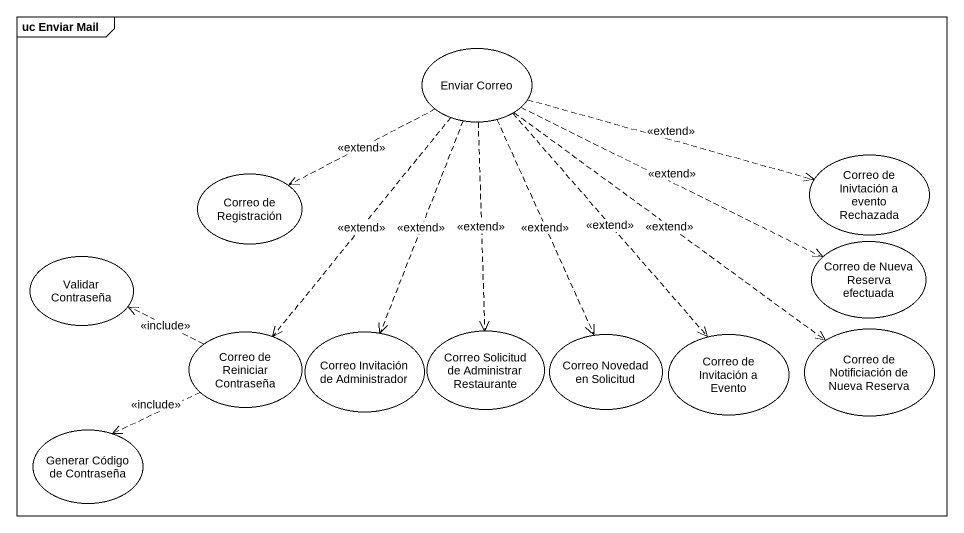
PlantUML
@startuml
mainframe uc Enviar Mail
usecase "Enviar Correo" as Enviar_Correo
usecase "Correo de Registración" as Correo_de_Registración
usecase "Correo de Inivtación a evento Rechazada" as Correo_de_Inivtación_a
usecase "Validar Contraseña" as Validar_Contraseña
usecase "Correo de Nueva Reserva efectuada" as Correo_de_Nueva_Reserva
usecase "Correo de Reiniciar Contraseña" as Correo_de_Reiniciar
usecase "Correo Invitación de Administrador" as Correo_Invitación_de
usecase "Correo Solicitud de Administrar Restaurante" as Correo_Solicitud_de
usecase "Correo de Notificiación de Nueva Reserva" as Correo_de_Notificiación_de
usecase "Correo Novedad en Solicitud" as Correo_Novedad_en_Solicitud
usecase "Correo de Invitación a Evento" as Correo_de_Invitación_a
usecase "Generar Código de Contraseña" as Generar_Código_de_Contraseña
Enviar_Correo .left.> Correo_de_Registración : <<extend>>
Enviar_Correo .right.> Correo_de_Inivtación_a : <<extend>>
Enviar_Correo .right.> Correo_de_Nueva_Reserva : <<extend>>
Enviar_Correo ..> Correo_de_Reiniciar : <<extend>>
Enviar_Correo ..> Correo_Invitación_de : <<extend>>
Enviar_Correo ..> Correo_Solicitud_de : <<extend>>
Enviar_Correo ..> Correo_de_Notificiación_de : <<extend>>
Enviar_Correo ..> Correo_Novedad_en_Solicitud : <<extend>>
Enviar_Correo ..> Correo_de_Invitación_a : <<extend>>
Correo_de_Reiniciar .left.> Validar_Contraseña : <<include>>
Correo_de_Reiniciar ..> Generar_Código_de_Contraseña : <<include>>
@enduml
